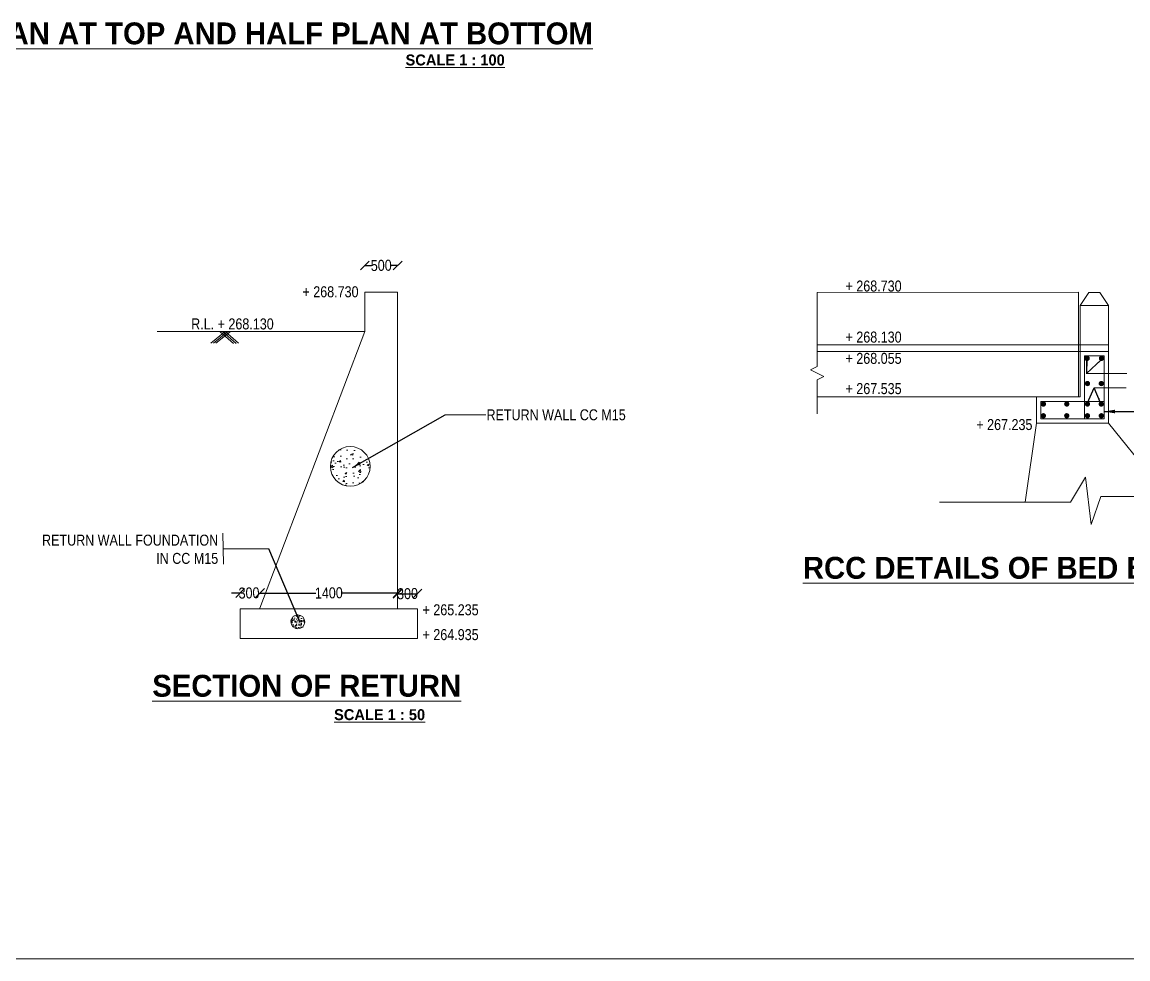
# Model space of a CAD drawing. Header units: millimetres. Extents: x 553958 to 630610, y -35843 to 21962.
# Drawn here: x 576567 to 601830, y -29394 to -7994 of the extents above; entities that cross this region are included whole.
import ezdxf
from ezdxf.enums import TextEntityAlignment as Align

# ---------------------------------------------------------------- set-up
doc = ezdxf.new("R2010")
doc.units = ezdxf.units.MM
doc.header["$LTSCALE"] = 300
doc.header["$MEASUREMENT"] = 0
doc.layers.add('MAIN', color=7, linetype='Continuous')
doc.styles.add('ARIAL NARROW', font='ARIALN.TTF', dxfattribs={"height": 250})
doc.styles.add('arn', font='ARIALN.TTF')
doc.styles.add('CITYBLUEPR', font='cityb___.ttf')
doc.dimstyles.get("Standard").update_dxf_attribs({"dimtxt": 200, "dimasz": 200, "dimexe": 0.18, "dimexo": 0.0625, "dimgap": 0.09, "dimtad": 0, "dimdec": 0, "dimzin": 0, "dimdsep": 46, "dimtxsty": 'ARIAL NARROW', "dimcen": 0.0851, "dimdle": 0.1, "dimse1": 1, "dimse2": 1, "dimadec": 0, "dimazin": 0, "dimtfac": 1, "dimtdec": 0, "dimtofl": 0, "dimtmove": 0, "dimatfit": 3, "dimfxl": 1, "dimtolj": 1, "dimtzin": 0, "dimarcsym": 0})
doc.dimstyles.new('STANDARD$7', dxfattribs={"dimtxt": 2, "dimasz": 2, "dimexe": 1.25, "dimexo": 0.625, "dimtad": 1, "dimdec": 0, "dimlfac": 0.5, "dimdsep": 46, "dimtxsty": 'ARIAL NARROW', "dimcen": 2.5, "dimdle": 0.1, "dimse1": 1, "dimse2": 1, "dimadec": 0, "dimazin": 0, "dimtfac": 1, "dimtdec": 0, "dimtmove": 0, "dimatfit": 3, "dimfxl": 1, "dimtolj": 1, "dimtzin": 0, "dimarcsym": 0})

# ---------------------------------------------------------------- blocks, each defined once
blk = doc.blocks.new('_Oblique')
at = {"color": 0, "linetype": 'ByBlock', "lineweight": -2}
blk.add_line((-0.5, -0.5), (0.5, 0.5), dxfattribs=at)
blk = doc.blocks.new('*D10')
at = {"layer": 'Defpoints', "color": 0, "linetype": 'ByBlock', "lineweight": 9, "transparency": 16777216}
for p in [(585147, -13553), (584397, -14141), (585147, -14141)]:
    blk.add_point(p, dxfattribs=at)
at = {"layer": 'MAIN', "color": 0, "linetype": 'ByBlock', "lineweight": -2, "transparency": 16777216}
for p, q in [((584397, -13553), (584546, -13553)), ((585147, -13553), (584998, -13553))]:
    blk.add_line(p, q, dxfattribs=at)
at = {"layer": 'MAIN', "color": 0, "linetype": 'ByBlock', "lineweight": -2, "transparency": 16777216, "xscale": 200, "yscale": 200, "zscale": 200, "rotation": 180}
blk.add_blockref('_Oblique', (584397, -13553), dxfattribs=at)
at = {"layer": 'MAIN', "color": 0, "linetype": 'ByBlock', "lineweight": -2, "transparency": 16777216, "xscale": 200, "yscale": 200, "zscale": 200}
blk.add_blockref('_Oblique', (585147, -13553), dxfattribs=at)
at = {"layer": 'MAIN', "color": 0, "linetype": 'ByBlock', "lineweight": 9, "transparency": 16777216, "insert": (584772, -13553), "char_height": 250, "attachment_point": 5, "rotation": 1, "style": 'ARIAL NARROW'}
blk.add_mtext('\\A1;500', dxfattribs=at)
blk = doc.blocks.new('*D94')
at = {"layer": 'Defpoints', "color": 0, "linetype": 'ByBlock', "lineweight": 9, "transparency": 16777216}
for p in [(582001, -21036), (581551, -21399), (582001, -21399)]:
    blk.add_point(p, dxfattribs=at)
at = {"layer": 'MAIN', "color": 0, "linetype": 'ByBlock', "lineweight": -2, "transparency": 16777216}
for p, q in [((581551, -21036), (581351, -21036)), ((582001, -21036), (582201, -21036))]:
    blk.add_line(p, q, dxfattribs=at)
at = {"layer": 'MAIN', "color": 0, "linetype": 'ByBlock', "lineweight": -2, "transparency": 16777216, "xscale": 200, "yscale": 200, "zscale": 200}
blk.add_blockref('_Oblique', (581551, -21036), dxfattribs=at)
at = {"layer": 'MAIN', "color": 0, "linetype": 'ByBlock', "lineweight": -2, "transparency": 16777216, "xscale": 200, "yscale": 200, "zscale": 200, "rotation": 180}
blk.add_blockref('_Oblique', (582001, -21036), dxfattribs=at)
at = {"layer": 'MAIN', "color": 0, "linetype": 'ByBlock', "lineweight": 9, "transparency": 16777216, "insert": (581751, -21036), "char_height": 250, "attachment_point": 5, "rotation": 1, "style": 'ARIAL NARROW'}
blk.add_mtext('\\A1;300', dxfattribs=at)
blk = doc.blocks.new('*D95')
at = {"layer": 'Defpoints', "color": 0, "linetype": 'ByBlock', "lineweight": 9, "transparency": 16777216}
for p in [(585147, -21036), (582001, -21383), (585147, -21383)]:
    blk.add_point(p, dxfattribs=at)
at = {"layer": 'MAIN', "color": 0, "linetype": 'ByBlock', "lineweight": -2, "transparency": 16777216}
for p, q in [((582001, -21036), (583278, -21036)), ((585147, -21036), (583870, -21036))]:
    blk.add_line(p, q, dxfattribs=at)
at = {"layer": 'MAIN', "color": 0, "linetype": 'ByBlock', "lineweight": -2, "transparency": 16777216, "xscale": 200, "yscale": 200, "zscale": 200, "rotation": 180}
blk.add_blockref('_Oblique', (582001, -21036), dxfattribs=at)
at = {"layer": 'MAIN', "color": 0, "linetype": 'ByBlock', "lineweight": -2, "transparency": 16777216, "xscale": 200, "yscale": 200, "zscale": 200}
blk.add_blockref('_Oblique', (585147, -21036), dxfattribs=at)
at = {"layer": 'MAIN', "color": 0, "linetype": 'ByBlock', "lineweight": 9, "transparency": 16777216, "insert": (583574, -21036), "char_height": 250, "attachment_point": 5, "rotation": 1, "style": 'ARIAL NARROW'}
blk.add_mtext('\\A1;1400', dxfattribs=at)
blk = doc.blocks.new('*D11')
at = {"layer": 'Defpoints', "color": 0, "linetype": 'ByBlock', "lineweight": 9, "transparency": 16777216}
for p in [(585597, -21052), (585147, -21383), (585597, -21383)]:
    blk.add_point(p, dxfattribs=at)
at = {"layer": 'MAIN', "color": 0, "linetype": 'ByBlock', "lineweight": -2, "transparency": 16777216}
blk.add_line((585147, -21052), (585597, -21052), dxfattribs=at)
at = {"layer": 'MAIN', "color": 0, "linetype": 'ByBlock', "lineweight": -2, "transparency": 16777216, "xscale": 200, "yscale": 200, "zscale": 200, "rotation": 180}
blk.add_blockref('_Oblique', (585147, -21052), dxfattribs=at)
at = {"layer": 'MAIN', "color": 0, "linetype": 'ByBlock', "lineweight": -2, "transparency": 16777216, "xscale": 200, "yscale": 200, "zscale": 200}
blk.add_blockref('_Oblique', (585597, -21052), dxfattribs=at)
at = {"layer": 'MAIN', "color": 0, "linetype": 'ByBlock', "lineweight": 9, "transparency": 16777216, "insert": (585372, -21052), "char_height": 250, "attachment_point": 5, "rotation": 1, "style": 'ARIAL NARROW'}
blk.add_mtext('\\A1;300', dxfattribs=at)

msp = doc.modelspace()

# ---------------------------------------------------------------- hatches: boundary and pattern name
at = {"layer": 'MAIN', "linetype": 'ByBlock', "lineweight": 9}
h = msp.add_hatch(dxfattribs=at)
h.set_pattern_fill('AR-CONC', color=0, scale=60, style=0)
h.set_pattern_definition([(50, (-542998.84, -171223.87), (430.35611, -37.65128), [45, -495]), (355, (-542998.84, -171223.87), (-83.2508, 451.31528), [36, -396]), (100.4514, (-542963, -171227), (347.10563, 413.66373), [38.24411, -420.68527]), (46.1842, (-542998.84, -171103.87), (640.34463, -99.3114), [67.5, -742.5]), (96.6356, (-542945.5, -171112.15), (560.79762, 584.47072), [57.36617, -631.0278]), (351.1842, (-542998.84, -171103.9), (560.79717, 584.47116), [54, -594]), (21, (-542938.84, -171133.87), (358.14423, -241.57133), [45, -495]), (326, (-542938.84, -171133.87), (145.9892, 435.09003), [36, -396]), (71.4514, (-542909, -171154), (504.13358, 193.5183), [38.24411, -420.68527]), (37.5, (-542998.84, -171223.87), (7.295913, 199.736312), [0, -391.2, 0, -402, 0, -397.5]), (7.5, (-542998.84, -171223.87), (157.841722, 236.647027), [0, -229.2, 0, -382.2, 0, -151.5]), (327.5, (-543132.64, -171223.87), (320.293462, -13.532923), [0, -150, 0, -468, 0, -621]), (317.5, (-543192.64, -171223.87), (349.9117, 60.06299), [0, -195, 0, -310.8, 0, -441])])
h.paths.add_polyline_path([(583617.4, -18143.6, 1), (584524.6, -18143.6, 1)])
h = msp.add_hatch(dxfattribs=at)
h.set_pattern_fill('AR-CONC', color=0, scale=21, style=0)
h.set_pattern_definition([(50, (188396.22, -75270.77), (150.62464, -13.17795), [15.75, -173.25]), (355, (188396.22, -75270.77), (-29.13778, 157.96035), [12.6, -138.6]), (100.4514, (188408.77, -75271.86), (121.48697, 144.782304), [13.38544, -147.239844]), (46.1842, (188396.22, -75228.77), (224.12062, -34.75899), [23.625, -259.875]), (96.6356, (188414.9, -75231.66), (196.27917, 204.56475), [20.07816, -220.85973]), (351.1842, (188396.22, -75228.77), (196.27901, 204.5649), [18.9, -207.9]), (21, (188417.22, -75239.27), (125.35048, -84.549967), [15.75, -173.25]), (326, (188417.22, -75239.27), (51.09622, 152.28151), [12.6, -138.6]), (71.4514, (188427.67, -75246.31), (176.44675, 67.731404), [13.38544, -147.239844]), (37.5, (188396.223, -75270.767), (2.5535696, 69.907709), [0, -136.92, 0, -140.7, 0, -139.125]), (7.5, (188396.22, -75270.77), (55.244603, 82.82646), [0, -80.22, 0, -133.77, 0, -53.025]), (327.5, (188349.393, -75270.767), (112.1027116, -4.736523), [0, -52.5, 0, -163.8, 0, -217.35]), (317.5, (188328.39, -75270.77), (122.469096, 21.022046), [0, -68.25, 0, -108.78, 0, -154.35])])
h.paths.add_polyline_path([(582711.9, -21692.7, 1), (583029.4, -21692.7, 1)])

# ---------------------------------------------------------------- linework, layer by layer
at = {"color": 0, "linetype": 'ByBlock', "lineweight": 9}
for p, q in [((585147.1, -14163.5), (584397.1, -14163.5)), ((584397.1, -14163.5), (584397.1, -15063.5)), ((585147.1, -15063.5), (585147.1, -14163.5)), ((579650.1, -15063.5), (584397.1, -15063.5)), ((584397.1, -15063.5), (582000.6, -21382.5)), ((585147.1, -21382.5), (585147.1, -15063.5)), ((594732.1, -15368.6), (595741.6, -15368.6)), ((601387.1, -15368.6), (595741.6, -15368.6)), ((600699.1, -16558), (600699.1, -15368.6)), ((600739.1, -16558), (600739.1, -15368.6)), ((601387.1, -17157.7), (601387.1, -15368.6)), ((601387.1, -17157.7), (601387.1, -15368.6)), ((594742.1, -15518.5), (595741.6, -15518.5)), ((601387.1, -15518.5), (595741.6, -15518.5)), ((600839.1, -15619), (600839.6, -15618.5)), ((600839.1, -17057.7), (600839.1, -15619)), ((601286.6, -15618.5), (600839.6, -15618.5)), ((601286.6, -15618.5), (601287.1, -15619)), ((601287.1, -17057.2), (601287.1, -15619)), ((600880, -16021.5), (601807, -16021.5)), ((601057, -16351.9), (601790, -16351.9)), ((599739.6, -16558), (594742.1, -16558)), ((599739.6, -17157.7), (599739.6, -16558)), ((600739.1, -16558), (599739.6, -16558)), ((599840.1, -16658), (599839.6, -16658.5)), ((599839.6, -17057.2), (599839.6, -16658.5)), ((601287.1, -16658), (599840.1, -16658)), ((599483.3, -18957.3), (599740.4, -17157.7)), ((601387.1, -17157.7), (599739.6, -17157.7)), ((599840.1, -17057.7), (599839.6, -17057.2)), ((601286.6, -17057.7), (599840.1, -17057.7)), ((601286.6, -17057.7), (601287.1, -17057.2)), ((602733.8, -18828.3), (601387.9, -17157.7)), ((582000.6, -21398.5), (581550.6, -21398.5)), ((581550.6, -21398.5), (581550.6, -22073.5)), ((581550.6, -21398.5), (585597.1, -21398.5)), ((585597.1, -22073), (585597.1, -21398.5)), ((581550.6, -22073.5), (585596.6, -22073.5))]:
    msp.add_line(p, q, dxfattribs=at)
msp.add_lwpolyline([(600699.1, -15368.6), (594732.1, -15368.6), (594732.1, -14172.8), (600699.1, -14161.6)], close=True, dxfattribs=at)
at = {"color": 0, "lineweight": 9, "const_width": 60}
for points in [[(600863.2, -15675, -1), (600923.2, -15675, -1)], [(600869.7, -15675, -1), (600929.7, -15675, -1)], [(601197.7, -15675, -1), (601257.7, -15675, -1)], [(600876.7, -16251, -1), (600936.7, -16251, -1)], [(601192.2, -16251, -1), (601252.2, -16251, -1)], [(599869.7, -16719, -1), (599929.7, -16719, -1)], [(600403.7, -16719, -1), (600463.7, -16719, -1)], [(600876.7, -16719, -1), (600936.7, -16719, -1)], [(601192.2, -16719, -1), (601252.2, -16719, -1)], [(599869.7, -16987, -1), (599929.7, -16987, -1)], [(600403.7, -16987, -1), (600463.7, -16987, -1)], [(600876.7, -16987, -1), (600936.7, -16987, -1)], [(601192.2, -16987, -1), (601252.2, -16987, -1)]]:
    msp.add_lwpolyline(points, format="xyb", close=True, dxfattribs=at)
at = {"color": 0, "linetype": 'ByBlock', "lineweight": 9}
msp.add_lwpolyline([(597527, -18957.3), (600518.5, -18957.3), (600861.5, -18391.8), (600990.5, -19473.3), (601209, -18828.3), (604146.5, -18828.3)], dxfattribs=at)
msp.add_arc((585596.6, -22073), 0.5, 270, 0, dxfattribs=at)
at = {"layer": 'MAIN', "color": 0, "linetype": 'ByBlock', "lineweight": 9}
for p, q in [((600939, -14169.2), (600739.1, -14469)), ((600939, -14169.2), (601187.2, -14169.2)), ((601187.2, -14169.2), (601387.1, -14469)), ((600739.1, -15368.6), (600739.1, -14469)), ((600739.1, -14469), (601387.1, -14469)), ((601387.1, -15368.6), (601387.1, -14469)), ((594732.1, -15859.4), (594732.1, -14903.8)), ((601387.1, -15368.6), (601387.1, -14668.9)), ((580266, -15064.5), (580715.6, -15064.5)), ((581209.6, -15063.5), (580879.4, -15327.4)), ((581267.5, -15063.5), (580937.3, -15327.4)), ((581325.4, -15063.5), (580995.2, -15327.4)), ((581093.9, -15066.6), (581395.1, -15333.5)), ((581147.9, -15063.5), (581456.1, -15336.5)), ((581209.6, -15063.5), (581510.9, -15330.5)), ((581839.4, -15064.5), (581389.9, -15064.5)), ((586230.3, -16964.6), (587158.4, -16964.6)), ((581152.9, -19669.6), (581165.3, -20379.6)), ((582204.4, -20027.4), (581159.1, -20024.6))]:
    msp.add_line(p, q, dxfattribs=at)
at = {"layer": 'MAIN', "color": 0, "lineweight": 9}
for p, q in [((594580.4, -15936.7), (594732.1, -15859.4)), ((594883.7, -16091.2), (594580.4, -15936.7)), ((594883.7, -16091.4), (594732, -16168.6)), ((594732, -16168.6), (594732, -16939.5)), ((553958.3, -29394.2), (630609.8, -29394.2))]:
    msp.add_line(p, q, dxfattribs=at)
for centre, radius in [((584063.6, -18143.3), 453.6), ((582868.1, -21692.6), 158.8)]:
    msp.add_circle(centre, radius, dxfattribs=at)

# ---------------------------------------------------------------- texts
at = {"layer": 'MAIN', "color": 0, "lineweight": 9, "style": 'CITYBLUEPR'}
for s, height, p in [('%%uHALF PLAN AT TOP AND HALF PLAN AT BOTTOM', 500, (581509.2, -8501.7)), ('%%uSCALE 1 : 100', 250, (586460.3, -8983.8)), ('%%URCC DETAILS OF BED BLOCK & DIRT WALL', 500, (601555, -20710)), ('%%uSECTION OF RETURN', 500, (583069, -23404.8)), ('%%USCALE 1 : 50', 250, (584733.8, -23939.6))]:
    msp.add_text(s, height=height, dxfattribs=at).set_placement(p, align=Align.CENTER)
at = {"layer": 'MAIN', "color": 0, "lineweight": 9, "style": 'ARIAL NARROW'}
for s, p in [('+ 268.730', (595378.5, -14148)), ('+ 268.730', (582971.1, -14279.3)), ('R.L. + 268.130', (580428.7, -15013.8)), ('+ 268.130', (595378.5, -15314.3)), ('+ 268.055', (595378.5, -15800.8)), ('+ 267.535', (595378.5, -16491.3)), ('+ 267.235', (598367.2, -17312.9)), ('+ 265.235', (585714.7, -21544.3)), ('+ 264.935', (585714.7, -22111.3))]:
    msp.add_text(s, height=250, dxfattribs=at).set_placement(p)
at = {"layer": 'MAIN', "color": 0, "lineweight": 9, "char_height": 250, "attachment_point": 6, "style": 'ARIAL NARROW'}
for s, insert in [('RETURN WALL CC M15', (590357.7, -16966.5)), ('RETURN WALL FOUNDATION \\PIN CC M15', (581046.6, -20038.3))]:
    msp.add_mtext(s, dxfattribs=dict(at, insert=insert))

# ---------------------------------------------------------------- dimensions: what is measured, and where the dimension line sits
at = {"layer": 'MAIN', "color": 0, "linetype": 'ByBlock', "lineweight": 9}
for base, p1, p2, text, picture, middle in [((585147.1, -13552.7), (584397.1, -14140.7), (585147.1, -14140.7), '500', '*D10', (584772.1, -13552.7)), ((585147.1, -21036.1), (582000.6, -21382.5), (585147.1, -21382.5), '1400', '*D95', (583573.9, -21036.1))]:
    dim = msp.add_linear_dim(base=base, p1=p1, p2=p2, text=text, dimstyle='Standard', override={"dimtxt": 250, "dimblk1": 'Oblique', "dimblk2": 'Oblique', "dimsah": 1}, dxfattribs=at)
    dim.commit()
    dim.dimension.update_dxf_attribs({"geometry": picture, "text_midpoint": middle, "text_rotation": 1})
for base, p1, p2, picture, middle in [((582000.6, -21036.1), (581550.6, -21398.5), (582000.6, -21398.5), '*D94', (581750.6, -21036.1)), ((585597.1, -21052.4), (585147.1, -21382.5), (585597.1, -21382.5), '*D11', (585372.1, -21052.4))]:
    dim = msp.add_linear_dim(base=base, p1=p1, p2=p2, text='300', dimstyle='Standard', override={"dimtxt": 250, "dimblk1": 'Oblique', "dimblk2": 'Oblique', "dimsah": 1}, dxfattribs=at)
    dim.commit()
    dim.dimension.update_dxf_attribs({"geometry": picture, "text_midpoint": middle, "dimtype": 160, "text_rotation": 1})

# ---------------------------------------------------------------- leaders
at = {"color": 0, "lineweight": 9}
for points, override in [([(600886.3, -15687.1), (600886.6, -16021.7)], {"dimtxt": 300, "dimasz": 100, "dimexe": 0.18, "dimexo": 0.0625, "dimgap": 0.09, "dimtad": 0, "dimtoh": 1, "dimlfac": 1, "dimzin": 0, "dimtxsty": 'arn', "dimcen": 0.09, "dimdle": 200, "dimtdec": 4, "dimtofl": 0}), ([(600893.2, -15705), (600886.6, -16021.7)], {"dimtxt": 300, "dimasz": 100, "dimexe": 0.18, "dimexo": 0.0625, "dimgap": 0.09, "dimtad": 0, "dimtoh": 1, "dimlfac": 1, "dimzin": 0, "dimtxsty": 'arn', "dimcen": 0.09, "dimdle": 200, "dimtdec": 4, "dimtofl": 0}), ([(601227.7, -15705), (600886.6, -16021.7)], {"dimtxt": 300, "dimasz": 100, "dimexe": 0.18, "dimexo": 0.0625, "dimgap": 0.09, "dimtad": 0, "dimtoh": 1, "dimlfac": 1, "dimzin": 0, "dimtxsty": 'arn', "dimcen": 0.09, "dimdle": 200, "dimtdec": 4, "dimtofl": 0}), ([(600906.7, -16689), (601057, -16351.9)], {"dimtxt": 300, "dimasz": 100, "dimexe": 0.18, "dimexo": 0.0625, "dimgap": 0.09, "dimtad": 0, "dimtoh": 1, "dimlfac": 1, "dimzin": 0, "dimtxsty": 'arn', "dimcen": 0.09, "dimdle": 200, "dimtdec": 4, "dimtofl": 0}), ([(601207.7, -16689), (601057, -16351.9)], {"dimtxt": 300, "dimasz": 100, "dimexe": 0.18, "dimexo": 0.0625, "dimgap": 0.09, "dimtad": 0, "dimtoh": 1, "dimlfac": 1, "dimzin": 0, "dimtxsty": 'arn', "dimcen": 0.09, "dimdle": 200, "dimtdec": 4, "dimtofl": 0}), ([(601287, -16889.9), (602300.6, -16889.9)], {"dimtxt": 300, "dimasz": 250, "dimexe": 0.18, "dimexo": 0.0625, "dimgap": 0.09, "dimtad": 0, "dimtoh": 1, "dimlfac": 1, "dimzin": 0, "dimtxsty": 'arn', "dimcen": 0.09, "dimdle": 200, "dimtdec": 4, "dimtofl": 0})]:
    msp.add_leader(points, dimstyle='STANDARD$7', override=override, dxfattribs=at)
at = {"layer": 'MAIN', "color": 0, "lineweight": 9}
for points in [[(584113.5, -18168.1), (586230.3, -16964.6)], [(582909.8, -21691.8), (582204.4, -20027.4)]]:
    msp.add_leader(points, dimstyle='STANDARD$7', override={"dimtxt": 200, "dimasz": 175, "dimexe": 0.18, "dimexo": 0.0625, "dimgap": 0.09, "dimtad": 0, "dimtoh": 1, "dimlfac": 1, "dimzin": 0, "dimcen": 0.09, "dimtdec": 4, "dimtofl": 0}, dxfattribs=at)

doc.saveas('drawing.dxf')
